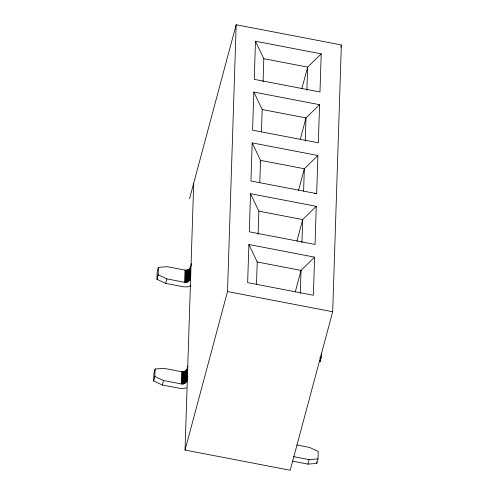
<?xml version="1.0" encoding="UTF-8"?>
<svg xmlns="http://www.w3.org/2000/svg" width="495" height="495" viewBox="0 0 495 495"><rect width="100%" height="100%" fill="white"/><g stroke="black" fill="none" stroke-linecap="round" stroke-linejoin="round"><path stroke-width="0.74" d="M186.541 387.913L181.399 388.612L162.341 385.023L153.654 380.971L153.895 373.515L155.102 369.01L163.944 368.323L181.696 371.733C185.149 372.587 187.908 369.332 187.834 366.015M190.996 285.757L187.327 286.896L183.391 286.791L165.639 283.381L156.952 279.335L157.193 271.873L158.4 267.374L167.242 266.687L184.994 270.091C188.824 271.031 191.41 267.102 191.33 263.637M153.654 380.971L154.861 376.472L155.102 369.01M156.952 279.335L158.159 274.83L158.4 267.374M187.834 376.738C187.865 380.321 185.501 384.949 181.3 383.928L181.696 371.733M190.736 276.575C190.81 279.885 188.057 283.14 184.598 282.286L184.994 270.091M181.993 384.015L182.389 371.819M185.291 282.379L185.687 270.177M182.698 384.015L183.094 371.819M185.996 282.373L186.392 270.177M183.391 383.922L183.787 371.72M186.689 282.28L187.085 270.078M184.06 383.736L184.456 371.541M187.358 282.094L187.754 269.899M184.678 383.47L185.074 371.275M187.976 281.828L188.372 269.633M185.241 383.124L185.637 370.928M188.539 281.482L188.935 269.286M185.73 382.715L186.126 370.514M189.028 281.073L189.424 268.872M186.132 382.239L186.528 370.043M189.43 280.597L189.826 268.401M186.442 381.719L186.838 369.524M189.74 280.083L190.136 267.882M186.646 381.169L187.042 368.973M189.944 279.526L190.34 267.331M189.554 198.743L236.177 24.75L341.346 44.94L332.683 311.751L290.219 470.25L185.043 450.06L193.706 183.249M185.043 450.06L227.514 291.561L236.177 24.75M248.886 244.524L247.649 282.639L313.378 295.261L314.616 257.14L248.886 244.524L257.221 261.985L256.497 284.316M250.532 193.706L249.294 231.821L315.03 244.437L316.262 206.322L250.532 193.706L258.873 211.167L258.118 234.265M252.184 142.882L250.946 180.997L316.676 193.619L317.914 155.504L252.184 142.882L260.519 160.343L259.795 182.674M253.83 92.064L252.592 130.179L318.328 142.795L319.566 104.68L253.83 92.064L262.171 109.525L261.44 131.856M255.482 41.24L254.244 79.355L319.974 91.977L321.212 53.862L255.482 41.24L263.816 58.701L263.068 81.805M300.292 293.498L301.04 270.4L314.616 257.14M301.938 242.68L302.692 219.576L316.262 206.322M303.614 191.089L304.338 168.758L317.914 155.504M305.242 141.038L305.99 117.934L319.566 104.68M306.888 90.214L307.636 67.116L321.212 53.862M292.403 461.13L307.933 464.112L316.775 463.425L316.819 461.934M320.123 360.292L320.073 361.783L321.28 357.285L321.397 353.554M316.775 463.425L317.982 458.921L318.223 451.465L309.536 447.412L296.963 444.999M165.639 283.381L166.846 278.883L158.159 274.83M162.341 385.023L163.548 380.525L154.861 376.472M260.123 161.834L260.519 160.343L304.338 168.758L298.559 190.321M301.857 88.679L307.636 67.116L263.816 58.701M300.211 139.497L305.99 117.934L262.171 109.525M340.746 47.173L341.142 45.682M296.913 241.139L302.692 219.576L258.873 211.167M295.261 291.963L301.04 270.4L257.221 261.985M307.933 464.112L309.14 459.614L317.982 458.921M319.807 357.396L321.28 357.285M314.486 193.706L316.676 193.619M166.846 278.883L184.598 282.286M227.514 291.561L332.683 311.751M163.548 380.525L181.3 383.928M293.609 456.631L309.14 459.614"/></g></svg>
